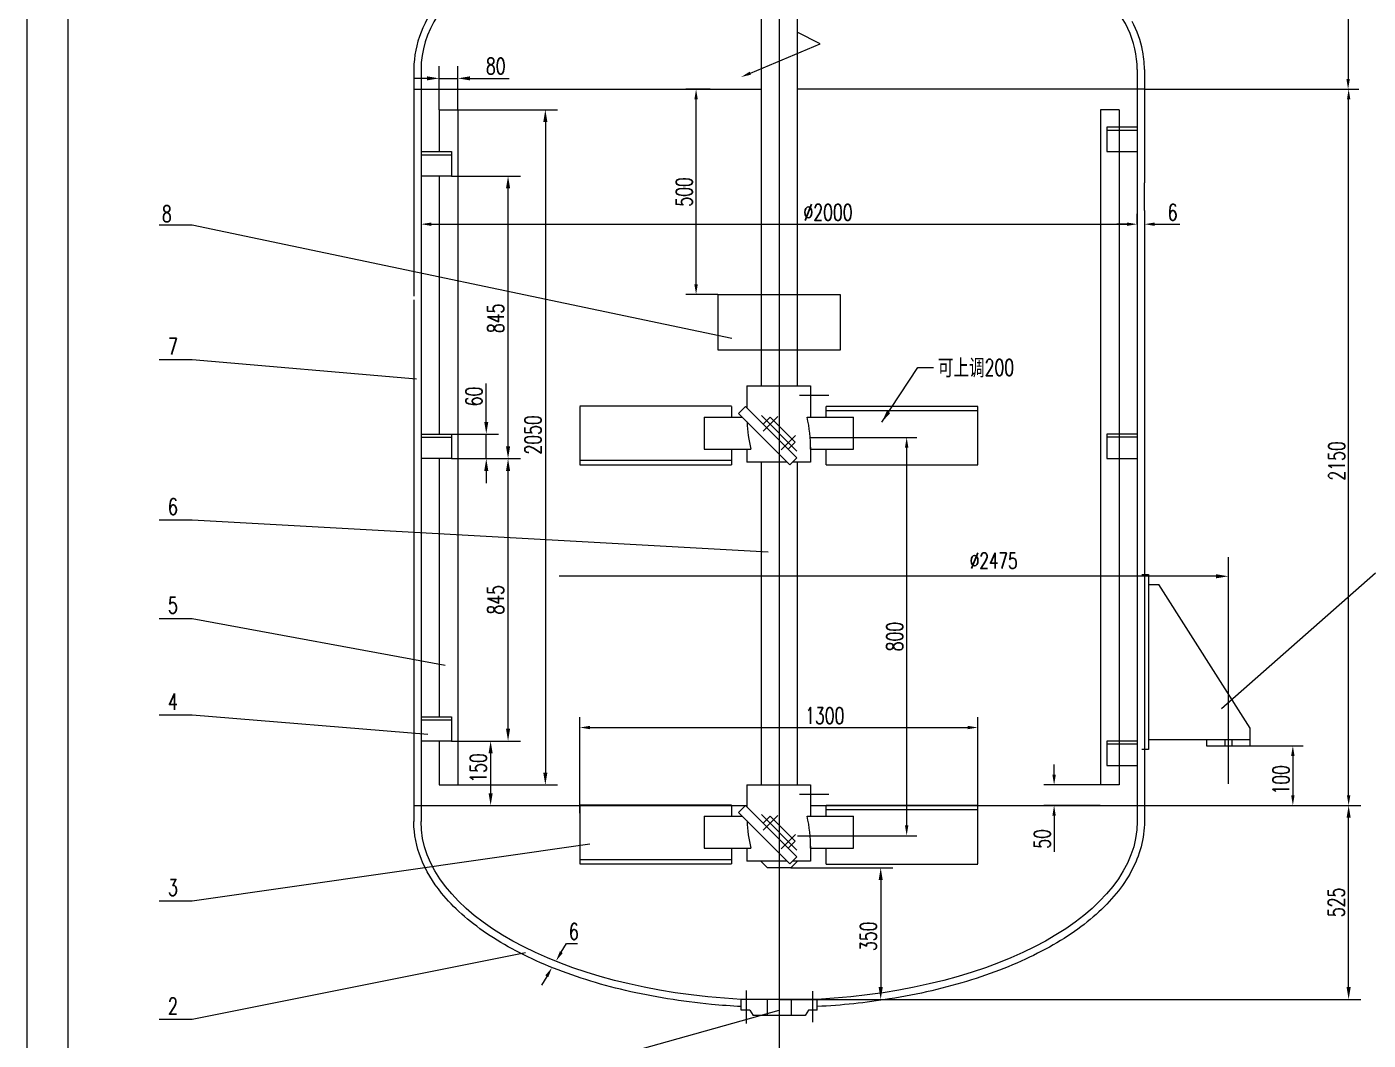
# Model space of a CAD drawing. Extents: x 0 to 594, y 0 to 841.
# Drawn here: x 0 to 327.7, y 387.8 to 635.4 of the extents above; entities that cross this region are included whole.
import ezdxf

# ---------------------------------------------------------------- set-up
doc = ezdxf.new("R2010")
doc.units = 0
doc.header["$LTSCALE"] = 5
doc.header["$MEASUREMENT"] = 0
doc.linetypes.add('DASHED', pattern=[0.75, 0.5, -0.25])
doc.layers.get('DEFPOINTS').update_dxf_attribs({"color": 2, "linetype": 'DASHED'})
doc.layers.add('DIM', color=7, linetype='CONTINUOUS')
doc.styles.add('RMO4', font='romans.shx', dxfattribs={"width": 0.7, "height": 4})
doc.styles.get("Standard").update_dxf_attribs({"font": 'txt.shx', "height": 6, "bigfont": 'hzfsdxt.shx'})
doc.dimstyles.new('mydimstyle', dxfattribs={"dimtxt": 3.5, "dimasz": 3, "dimexe": 3, "dimexo": 0, "dimgap": 1, "dimtad": 1, "dimdec": 4, "dimzin": 0, "dimdsep": 46, "dimtxsty": 'RMO4', "dimcen": 0, "dimadec": 0, "dimazin": 0, "dimtfac": 0.7, "dimtdec": 4, "dimtmove": 0, "dimatfit": 0, "dimfxl": 0, "dimtolj": 1, "dimtzin": 0, "dimarcsym": 0})
doc.dimstyles.get("Standard").update_dxf_attribs({"dimtxt": 0.18, "dimasz": 0.18, "dimexe": 0.18, "dimexo": 0.0625, "dimgap": 0.09, "dimtad": 0, "dimtih": 1, "dimtoh": 1, "dimdec": 4, "dimzin": 0, "dimdsep": 46, "dimtxsty": 'Standard', "dimcen": 0.09, "dimadec": 0, "dimazin": 0, "dimtfac": 1, "dimtdec": 4, "dimtofl": 0, "dimtmove": 0, "dimatfit": 3, "dimfxl": 0, "dimtolj": 1, "dimtzin": 0, "dimarcsym": 0})

# ---------------------------------------------------------------- blocks, each defined once
blk = doc.blocks.new('*D114')
at = {"layer": 'DEFPOINTS', "color": 0}
for p in [(271.31, 590.71), (96.31, 589.41), (271.31, 587.14)]:
    blk.add_point(p, dxfattribs=at)
at = {"layer": 'DIM', "color": 0, "lineweight": -2}
for p, q in [((271.31, 590.65), (271.31, 584.64)), ((96.31, 589.35), (96.31, 584.64)), ((98.81, 587.14), (268.81, 587.14))]:
    blk.add_line(p, q, dxfattribs=at)
at = {"layer": 'DIM', "color": 0}
for points in [[(98.81, 587.55), (98.81, 586.72), (96.31, 587.14)], [(268.81, 587.55), (268.81, 586.72), (271.31, 587.14)]]:
    blk.add_solid(points, dxfattribs=at)
at = {"layer": 'DIM', "color": 0, "insert": (195.76, 590.04), "char_height": 4, "attachment_point": 5, "style": 'RMO4'}
blk.add_mtext('\\A1;%%c2000', dxfattribs=at)
blk = doc.blocks.new('*D115')
at = {"layer": 'DEFPOINTS', "color": 0}
for p in [(163.52, 620.11), (167.05, 620.11), (168.89, 569.94)]:
    blk.add_point(p, dxfattribs=at)
at = {"layer": 'DIM', "color": 0, "lineweight": -2}
for p, q in [((166.99, 620.11), (161.02, 620.11)), ((163.52, 572.44), (163.52, 617.61)), ((168.83, 569.94), (161.02, 569.94))]:
    blk.add_line(p, q, dxfattribs=at)
at = {"layer": 'DIM', "color": 0}
for points in [[(163.1, 617.61), (163.94, 617.61), (163.52, 620.11)], [(163.1, 572.44), (163.94, 572.44), (163.52, 569.94)]]:
    blk.add_solid(points, dxfattribs=at)
at = {"layer": 'DIM', "color": 0, "insert": (160.62, 595.02), "char_height": 4, "attachment_point": 5, "rotation": 90, "style": 'RMO4'}
blk.add_mtext('\\A1;500', dxfattribs=at)
blk = doc.blocks.new('*D116')
at = {"layer": 'DEFPOINTS', "color": 0}
for p in [(232.34, 464.15), (135.12, 443.16), (232.34, 443.16)]:
    blk.add_point(p, dxfattribs=at)
at = {"layer": 'DIM', "color": 0, "lineweight": -2}
for p, q in [((135.12, 443.22), (135.12, 466.65)), ((232.34, 443.22), (232.34, 466.65)), ((137.62, 464.15), (229.84, 464.15))]:
    blk.add_line(p, q, dxfattribs=at)
at = {"layer": 'DIM', "color": 0}
for points in [[(137.62, 464.57), (137.62, 463.73), (135.12, 464.15)], [(229.84, 464.57), (229.84, 463.73), (232.34, 464.15)]]:
    blk.add_solid(points, dxfattribs=at)
at = {"layer": 'DIM', "color": 0, "insert": (194.96, 467.05), "char_height": 4, "attachment_point": 5, "style": 'RMO4'}
blk.add_mtext('\\A1;1300', dxfattribs=at)
blk = doc.blocks.new('*D117')
at = {"layer": 'DEFPOINTS', "color": 0}
for p in [(191.41, 535.04), (188.22, 437.71), (214.97, 437.71)]:
    blk.add_point(p, dxfattribs=at)
at = {"layer": 'DIM', "color": 0, "lineweight": -2}
for p, q in [((191.48, 535.04), (217.47, 535.04)), ((214.97, 532.54), (214.97, 440.21)), ((188.28, 437.71), (217.47, 437.71))]:
    blk.add_line(p, q, dxfattribs=at)
at = {"layer": 'DIM', "color": 0}
for points in [[(214.56, 532.54), (215.39, 532.54), (214.97, 535.04)], [(214.56, 440.21), (215.39, 440.21), (214.97, 437.71)]]:
    blk.add_solid(points, dxfattribs=at)
at = {"layer": 'DIM', "color": 0, "insert": (212.07, 486.37), "char_height": 4, "attachment_point": 5, "rotation": 90, "style": 'RMO4'}
blk.add_mtext('\\A1;800', dxfattribs=at)
blk = doc.blocks.new('*D118')
at = {"layer": 'DEFPOINTS', "color": 0}
for p in [(271.31, 587.14), (273.06, 589.91), (273.06, 587.14)]:
    blk.add_point(p, dxfattribs=at)
at = {"layer": 'DIM', "color": 0, "lineweight": -2}
for p, q in [((268.81, 587.14), (266.31, 587.14)), ((271.31, 587.2), (271.31, 589.64)), ((273.06, 589.85), (273.06, 584.64)), ((275.56, 587.14), (281.73, 587.14))]:
    blk.add_line(p, q, dxfattribs=at)
at = {"layer": 'DIM', "color": 0}
for points in [[(268.81, 587.55), (268.81, 586.72), (271.31, 587.14)], [(275.56, 587.55), (275.56, 586.72), (273.06, 587.14)]]:
    blk.add_solid(points, dxfattribs=at)
at = {"layer": 'DIM', "color": 0, "insert": (279.96, 590.04), "char_height": 4, "attachment_point": 5, "style": 'RMO4'}
blk.add_mtext('\\A1;6', dxfattribs=at)
blk = doc.blocks.new('*D119')
at = {"layer": 'DEFPOINTS', "color": 0}
for p in [(273.06, 620.11), (322.96, 620.11), (273.06, 445.11)]:
    blk.add_point(p, dxfattribs=at)
at = {"layer": 'DIM', "color": 0, "lineweight": -2}
for p, q in [((273.12, 620.11), (325.46, 620.11)), ((322.96, 447.61), (322.96, 617.61)), ((273.12, 445.11), (325.46, 445.11))]:
    blk.add_line(p, q, dxfattribs=at)
at = {"layer": 'DIM', "color": 0}
for points in [[(322.55, 617.61), (323.38, 617.61), (322.96, 620.11)], [(322.55, 447.61), (323.38, 447.61), (322.96, 445.11)]]:
    blk.add_solid(points, dxfattribs=at)
at = {"layer": 'DIM', "color": 0, "insert": (320.06, 529.29), "char_height": 4, "attachment_point": 5, "rotation": 90, "style": 'RMO4'}
blk.add_mtext('\\A1;2150', dxfattribs=at)
blk = doc.blocks.new('*D120')
at = {"layer": 'DEFPOINTS', "color": 0}
for p in [(209.17, 673.26), (273.06, 620.11), (322.83, 620.11)]:
    blk.add_point(p, dxfattribs=at)
at = {"layer": 'DIM', "color": 0, "lineweight": -2}
for p, q in [((209.23, 673.26), (325.33, 673.26)), ((322.83, 670.76), (322.83, 622.61)), ((273.12, 620.11), (325.33, 620.11))]:
    blk.add_line(p, q, dxfattribs=at)
at = {"layer": 'DIM', "color": 0}
for points in [[(322.42, 670.76), (323.25, 670.76), (322.83, 673.26)], [(322.42, 622.61), (323.25, 622.61), (322.83, 620.11)]]:
    blk.add_solid(points, dxfattribs=at)
at = {"layer": 'DIM', "color": 0, "insert": (319.93, 644.14), "char_height": 4, "attachment_point": 5, "rotation": 90, "style": 'RMO4'}
blk.add_mtext('\\A1;552', dxfattribs=at)
blk = doc.blocks.new('*D122')
at = {"layer": 'DEFPOINTS', "color": 0}
for p in [(129.31, 407.12), (129.31, 407.12), (128.33, 405.5)]:
    blk.add_point(p, dxfattribs=at)
at = {"layer": 'DIM', "color": 0, "lineweight": -2}
for p, q in [((130.59, 409.27), (131.88, 411.41)), ((131.88, 411.41), (134.51, 411.41)), ((127.04, 403.35), (125.75, 401.21))]:
    blk.add_line(p, q, dxfattribs=at)
at = {"layer": 'DIM', "color": 0}
for points in [[(130.24, 409.48), (130.95, 409.05), (129.31, 407.12)], [(126.68, 403.57), (127.4, 403.14), (128.33, 405.5)]]:
    blk.add_solid(points, dxfattribs=at)
at = {"layer": 'DIM', "color": 0, "insert": (133.65, 414.31), "char_height": 4, "attachment_point": 5, "style": 'RMO4'}
blk.add_mtext('\\A1;6', dxfattribs=at)
blk = doc.blocks.new('*D134')
at = {"layer": 'DEFPOINTS', "color": 0}
for p in [(262.31, 450.11), (251, 445.11), (262.31, 445.11)]:
    blk.add_point(p, dxfattribs=at)
at = {"layer": 'DIM', "color": 0, "lineweight": -2}
for p, q in [((251, 452.61), (251, 455.11)), ((262.25, 450.11), (248.5, 450.11)), ((262.25, 445.11), (248.5, 445.11)), ((251, 442.61), (251, 433.77))]:
    blk.add_line(p, q, dxfattribs=at)
at = {"layer": 'DIM', "color": 0}
for points in [[(250.58, 452.61), (251.41, 452.61), (251, 450.11)], [(250.58, 442.61), (251.41, 442.61), (251, 445.11)]]:
    blk.add_solid(points, dxfattribs=at)
at = {"layer": 'DIM', "color": 0, "insert": (248.1, 436.94), "char_height": 4, "attachment_point": 5, "rotation": 90, "style": 'RMO4'}
blk.add_mtext('\\A1;50', dxfattribs=at)
blk = doc.blocks.new('*D136')
at = {"layer": 'DEFPOINTS', "color": 0}
for p in [(298.9, 459.69), (273.18, 445.11), (309.33, 445.11)]:
    blk.add_point(p, dxfattribs=at)
at = {"layer": 'DIM', "color": 0, "lineweight": -2}
for p, q in [((298.96, 459.69), (311.83, 459.69)), ((309.33, 457.19), (309.33, 447.61)), ((273.25, 445.11), (311.83, 445.11))]:
    blk.add_line(p, q, dxfattribs=at)
at = {"layer": 'DIM', "color": 0}
for points in [[(308.91, 457.19), (309.75, 457.19), (309.33, 459.69)], [(308.91, 447.61), (309.75, 447.61), (309.33, 445.11)]]:
    blk.add_solid(points, dxfattribs=at)
at = {"layer": 'DIM', "color": 0, "insert": (306.43, 451.36), "char_height": 4, "attachment_point": 5, "rotation": 90, "style": 'RMO4'}
blk.add_mtext('\\A1;100', dxfattribs=at)
blk = doc.blocks.new('*D145')
at = {"layer": 'DEFPOINTS', "color": 0}
for p in [(105.31, 615.11), (105.31, 450.11), (126.69, 450.11)]:
    blk.add_point(p, dxfattribs=at)
at = {"layer": 'DIM', "color": 0, "lineweight": -2}
for p, q in [((105.31, 615.11), (129.69, 615.11)), ((126.69, 612.11), (126.69, 453.11)), ((105.31, 450.11), (129.69, 450.11))]:
    blk.add_line(p, q, dxfattribs=at)
at = {"layer": 'DIM', "color": 0}
for points in [[(126.19, 612.11), (127.19, 612.11), (126.69, 615.11)], [(126.19, 453.11), (127.19, 453.11), (126.69, 450.11)]]:
    blk.add_solid(points, dxfattribs=at)
at = {"layer": 'DIM', "color": 0, "insert": (123.69, 535.66), "char_height": 4, "attachment_point": 5, "rotation": 90, "style": 'RMO4'}
blk.add_mtext('\\A1;2050', dxfattribs=at)
blk = doc.blocks.new('*D146')
at = {"layer": 'DEFPOINTS', "color": 0}
for p in [(103.74, 460.84), (103.74, 445.11), (113.32, 445.11)]:
    blk.add_point(p, dxfattribs=at)
at = {"layer": 'DIM', "color": 0, "lineweight": -2}
for p, q in [((103.74, 460.84), (116.32, 460.84)), ((113.32, 457.84), (113.32, 448.11)), ((103.74, 445.11), (116.32, 445.11))]:
    blk.add_line(p, q, dxfattribs=at)
at = {"layer": 'DIM', "color": 0}
for points in [[(112.82, 457.84), (113.82, 457.84), (113.32, 460.84)], [(112.82, 448.11), (113.82, 448.11), (113.32, 445.11)]]:
    blk.add_solid(points, dxfattribs=at)
at = {"layer": 'DIM', "color": 0, "insert": (110.32, 454.26), "char_height": 4, "attachment_point": 5, "rotation": 90, "style": 'RMO4'}
blk.add_mtext('\\A1;150', dxfattribs=at)
blk = doc.blocks.new('*D147')
at = {"layer": 'DEFPOINTS', "color": 0}
for p in [(103.74, 529.87), (117.58, 529.87), (103.74, 460.84)]:
    blk.add_point(p, dxfattribs=at)
at = {"layer": 'DIM', "color": 0, "lineweight": -2}
for p, q in [((103.74, 529.87), (120.58, 529.87)), ((117.58, 463.84), (117.58, 526.87)), ((103.74, 460.84), (120.58, 460.84))]:
    blk.add_line(p, q, dxfattribs=at)
at = {"layer": 'DIM', "color": 0}
for points in [[(117.08, 526.87), (118.08, 526.87), (117.58, 529.87)], [(117.08, 463.84), (118.08, 463.84), (117.58, 460.84)]]:
    blk.add_solid(points, dxfattribs=at)
at = {"layer": 'DIM', "color": 0, "insert": (114.58, 495.35), "char_height": 4, "attachment_point": 5, "rotation": 90, "style": 'RMO4'}
blk.add_mtext('\\A1;845', dxfattribs=at)
blk = doc.blocks.new('*D148')
at = {"layer": 'DEFPOINTS', "color": 0}
for p in [(103.74, 598.91), (117.58, 598.91), (103.74, 529.87)]:
    blk.add_point(p, dxfattribs=at)
at = {"layer": 'DIM', "color": 0, "lineweight": -2}
for p, q in [((103.74, 598.91), (120.58, 598.91)), ((117.58, 532.87), (117.58, 595.91)), ((103.74, 529.87), (120.58, 529.87))]:
    blk.add_line(p, q, dxfattribs=at)
at = {"layer": 'DIM', "color": 0}
for points in [[(117.08, 595.91), (118.08, 595.91), (117.58, 598.91)], [(117.08, 532.87), (118.08, 532.87), (117.58, 529.87)]]:
    blk.add_solid(points, dxfattribs=at)
at = {"layer": 'DIM', "color": 0, "insert": (114.58, 564.12), "char_height": 4, "attachment_point": 5, "rotation": 90, "style": 'RMO4'}
blk.add_mtext('\\A1;845', dxfattribs=at)
blk = doc.blocks.new('*D149')
at = {"layer": 'DEFPOINTS', "color": 0}
for p in [(103.74, 535.84), (112.26, 535.84), (103.74, 529.87)]:
    blk.add_point(p, dxfattribs=at)
at = {"layer": 'DIM', "color": 0, "lineweight": -2}
for p, q in [((112.26, 538.84), (112.26, 548.24)), ((103.74, 535.84), (115.26, 535.84)), ((112.26, 529.87), (112.26, 535.84)), ((103.74, 529.87), (115.26, 529.87)), ((112.26, 526.87), (112.26, 523.87))]:
    blk.add_line(p, q, dxfattribs=at)
at = {"layer": 'DIM', "color": 0}
for points in [[(111.76, 538.84), (112.76, 538.84), (112.26, 535.84)], [(111.76, 526.87), (112.76, 526.87), (112.26, 529.87)]]:
    blk.add_solid(points, dxfattribs=at)
at = {"layer": 'DIM', "color": 0, "insert": (109.26, 545.04), "char_height": 4, "attachment_point": 5, "rotation": 90, "style": 'RMO4'}
blk.add_mtext('\\A1;60', dxfattribs=at)
blk = doc.blocks.new('*D150')
at = {"layer": 'DEFPOINTS', "color": 0}
for p in [(273.06, 445.11), (322.96, 445.11), (183.81, 397.71)]:
    blk.add_point(p, dxfattribs=at)
at = {"layer": 'DIM', "color": 0, "lineweight": -2}
for p, q in [((273.06, 445.11), (325.96, 445.11)), ((322.96, 400.71), (322.96, 442.11)), ((183.81, 397.71), (325.96, 397.71))]:
    blk.add_line(p, q, dxfattribs=at)
at = {"layer": 'DIM', "color": 0}
for points in [[(322.46, 442.11), (323.46, 442.11), (322.96, 445.11)], [(322.46, 400.71), (323.46, 400.71), (322.96, 397.71)]]:
    blk.add_solid(points, dxfattribs=at)
at = {"layer": 'DIM', "color": 0, "insert": (319.96, 421.41), "char_height": 4, "attachment_point": 5, "rotation": 90, "style": 'RMO4'}
blk.add_mtext('\\A1;525', dxfattribs=at)
blk = doc.blocks.new('*D151')
at = {"layer": 'DEFPOINTS', "color": 0}
for p in [(186.69, 429.89), (186.69, 397.71), (208.63, 397.71)]:
    blk.add_point(p, dxfattribs=at)
at = {"layer": 'DIM', "color": 0, "lineweight": -2}
for p, q in [((186.69, 429.89), (211.63, 429.89)), ((208.63, 426.89), (208.63, 400.71)), ((186.69, 397.71), (211.63, 397.71))]:
    blk.add_line(p, q, dxfattribs=at)
at = {"layer": 'DIM', "color": 0}
for points in [[(208.13, 426.89), (209.13, 426.89), (208.63, 429.89)], [(208.13, 400.71), (209.13, 400.71), (208.63, 397.71)]]:
    blk.add_solid(points, dxfattribs=at)
at = {"layer": 'DIM', "color": 0, "insert": (205.63, 413.14), "char_height": 4, "attachment_point": 5, "rotation": 90, "style": 'RMO4'}
blk.add_mtext('\\A1;350', dxfattribs=at)
blk = doc.blocks.new('*D152')
at = {"layer": 'DEFPOINTS', "color": 0}
for p in [(105.31, 622.77), (100.74, 615.11), (105.31, 615.11)]:
    blk.add_point(p, dxfattribs=at)
at = {"layer": 'DIM', "color": 0, "lineweight": -2}
for p, q in [((97.74, 622.77), (94.74, 622.77)), ((100.74, 615.11), (100.74, 625.77)), ((100.74, 622.77), (105.31, 622.77)), ((105.31, 615.11), (105.31, 625.77)), ((108.31, 622.77), (117.84, 622.77))]:
    blk.add_line(p, q, dxfattribs=at)
at = {"layer": 'DIM', "color": 0}
for points in [[(97.74, 623.27), (97.74, 622.27), (100.74, 622.77)], [(108.31, 623.27), (108.31, 622.27), (105.31, 622.77)]]:
    blk.add_solid(points, dxfattribs=at)
at = {"layer": 'DIM', "color": 0, "insert": (114.58, 625.77), "char_height": 4, "attachment_point": 5, "style": 'RMO4'}
blk.add_mtext('\\A1;80', dxfattribs=at)

msp = doc.modelspace()

# ---------------------------------------------------------------- linework, layer by layer
at = {"layer": 'DIM'}
for p, q in [((0, 841), (0, 0)), ((10, 831), (10, 10)), ((183.81006, 798.75012), (183.81006, 385.68315)), ((179.43506, 675.54661), (179.43506, 547.67026)), ((188.18506, 675.54661), (188.18506, 547.67026)), ((193.84166, 631.16853), (188.18506, 634.04582)), ((176.77685, 624.03989), (193.84166, 631.16853)), ((94.56008, 624.96686), (94.56008, 601.53631)), ((96.31008, 624.96686), (96.31008, 601.53631)), ((271.31004, 624.96686), (271.31004, 441.2169)), ((273.06004, 624.96686), (273.06004, 597.24024)), ((94.56008, 620.10575), (179.43506, 620.10575)), ((239.22671, 620.10575), (188.18506, 620.10575)), ((273.06004, 620.10575), (239.22671, 620.10575)), ((100.73715, 615.10575), (105.31008, 615.10575)), ((100.73715, 615.10575), (100.73715, 604.87254)), ((105.31008, 615.10575), (105.31008, 450.10579)), ((266.88297, 615.10575), (262.31004, 615.10575)), ((262.31004, 615.10575), (262.31004, 450.10579)), ((266.88297, 615.10575), (266.88297, 535.83682)), ((263.88428, 610.8368), (263.88428, 604.87254)), ((266.88297, 610.8368), (263.88428, 610.8368)), ((266.88297, 610.06496), (263.88428, 610.06496)), ((271.31004, 610.8368), (266.88297, 610.8368)), ((271.31004, 610.06496), (266.88297, 610.06496)), ((96.31008, 604.87254), (103.73584, 604.87254)), ((96.31008, 604.1007), (103.73584, 604.1007)), ((103.73584, 604.87254), (103.73584, 598.90829)), ((263.88428, 604.87254), (266.88297, 604.87254)), ((266.88297, 604.87254), (271.31004, 604.87254)), ((94.56008, 601.53631), (94.56008, 569.52934)), ((96.31008, 601.53631), (96.31008, 441.2169)), ((103.73584, 598.90829), (96.31008, 598.90829)), ((100.73715, 598.90829), (100.73715, 535.83682)), ((273.06004, 590.44996), (273.06004, 597.24024)), ((273.06004, 590.44996), (273.06004, 441.2169)), ((32.36322, 586.97185), (40.36322, 586.97185)), ((40.36322, 586.97185), (172.22778, 559.26027)), ((94.56008, 568.69545), (94.56008, 441.2169)), ((32.36322, 554.07639), (40.36322, 554.07639)), ((40.36322, 554.07639), (95.22819, 549.37645)), ((175.95025, 547.67026), (175.95025, 542.24595)), ((175.95025, 547.67026), (191.5058, 547.67026)), ((191.5058, 547.67026), (191.5058, 539.99479)), ((188.82291, 545.39987), (195.97671, 545.39987)), ((172.15169, 542.66877), (135.11693, 542.66877)), ((135.11693, 542.61321), (135.11693, 528.36321)), ((172.15169, 542.61321), (172.15169, 539.99479)), ((173.88594, 540.91616), (175.58299, 542.61321)), ((186.43888, 528.36321), (173.88594, 540.91616)), ((188.13593, 530.06027), (175.58299, 542.61321)), ((232.33913, 542.61321), (195.30436, 542.61321)), ((195.30436, 539.99479), (195.30436, 542.61321)), ((232.33913, 541.53336), (195.30436, 541.53336)), ((232.33913, 528.36321), (232.33913, 542.61321)), ((165.48856, 539.99479), (174.8073, 539.99479)), ((165.48856, 539.99479), (165.48856, 532.17161)), ((188.17812, 531.71514), (179.50352, 540.38974)), ((181.59553, 539.99479), (179.89847, 538.29773)), ((183.45554, 540.12236), (179.93653, 536.60335)), ((187.72165, 533.86867), (181.59553, 539.99479)), ((190.65625, 539.99479), (201.9675, 539.99479)), ((201.9675, 532.17161), (201.9675, 539.99479)), ((96.31008, 535.83682), (103.73584, 535.83682)), ((96.31008, 535.06498), (103.73584, 535.06498)), ((103.73584, 535.83682), (103.73584, 529.87256)), ((187.84006, 535.54235), (184.32104, 532.02333)), ((263.88428, 535.83682), (263.88428, 529.87256)), ((266.88297, 535.83682), (263.88428, 535.83682)), ((271.31004, 535.06498), (263.88428, 535.06498)), ((266.88297, 535.83682), (266.88297, 450.10579)), ((271.31004, 535.83682), (266.88297, 535.83682)), ((165.48856, 532.17161), (176.91192, 532.17161)), ((172.15169, 532.17161), (172.15169, 528.36321)), ((175.95025, 532.17161), (175.95025, 529.0021)), ((186.02459, 532.17161), (187.72165, 533.86867)), ((191.5058, 532.64827), (191.5058, 529.0021)), ((191.5058, 532.17161), (201.9675, 532.17161)), ((195.30436, 528.30766), (195.30436, 532.17161)), ((103.73584, 529.87256), (96.31008, 529.87256)), ((100.73715, 529.87256), (100.73715, 466.8011)), ((135.11693, 529.44307), (172.15169, 529.44307)), ((135.11693, 528.36321), (172.15169, 528.36321)), ((183.72803, 529.0021), (175.95025, 529.0021)), ((179.43506, 529.0021), (179.43506, 450.16284)), ((185.79999, 529.0021), (183.72803, 529.0021)), ((186.43888, 528.36321), (188.13593, 530.06027)), ((191.5058, 529.0021), (187.07777, 529.0021)), ((188.18506, 529.0021), (188.18506, 450.16284)), ((195.30436, 528.30766), (232.33913, 528.30766)), ((263.88428, 529.87256), (266.88297, 529.87256)), ((266.88297, 529.87256), (271.31004, 529.87256)), ((32.36322, 514.89815), (40.36322, 514.89815)), ((40.36322, 514.89815), (181.13587, 507.04031)), ((293.57497, 450.36773), (293.57497, 505.79089)), ((272.47121, 501.5464), (274.05529, 501.5464)), ((274.0746, 501.5464), (274.0746, 458.74755)), ((291.85926, 468.83081), (329.50626, 501.92845)), ((274.0746, 499.09171), (276.59888, 499.09171)), ((298.89602, 464.00904), (276.59888, 499.09171)), ((32.36322, 490.81784), (40.36322, 490.81784)), ((40.36322, 490.81784), (102.17805, 479.39135)), ((32.36322, 467.2229), (40.36322, 467.2229)), ((40.36322, 467.2229), (97.94985, 462.51111)), ((96.31008, 466.8011), (103.73584, 466.8011)), ((96.31008, 466.02925), (103.73584, 466.02925)), ((103.73584, 466.8011), (103.73584, 460.83684)), ((298.89602, 459.69145), (298.89602, 464.00904)), ((103.73584, 460.83684), (96.31008, 460.83684)), ((100.73715, 460.83684), (100.73715, 450.10579)), ((263.88428, 460.83684), (263.88428, 454.87258)), ((266.88297, 460.83684), (263.88428, 460.83684)), ((266.88297, 460.065), (263.88428, 460.065)), ((271.31004, 460.83684), (266.88297, 460.83684)), ((271.31004, 460.065), (266.88297, 460.065)), ((274.0746, 461.20224), (298.89602, 461.20224)), ((288.25393, 461.20224), (288.25393, 459.69145)), ((288.25393, 459.69145), (298.89602, 459.69145)), ((292.70883, 461.20224), (292.70883, 459.69145)), ((294.44112, 461.20224), (294.44112, 459.69145)), ((274.05529, 458.74755), (272.47121, 458.74755)), ((263.88428, 454.87258), (266.88297, 454.87258)), ((266.88297, 454.87258), (271.31004, 454.87258)), ((100.73715, 450.10579), (105.31008, 450.10579)), ((175.95025, 450.16284), (175.95025, 444.73853)), ((175.95025, 450.16284), (191.5058, 450.16284)), ((191.5058, 450.16284), (191.5058, 442.48736)), ((266.88297, 450.10579), (262.31004, 450.10579)), ((188.82291, 447.89245), (195.97671, 447.89245)), ((94.56008, 445.10579), (175.95025, 445.10579)), ((172.15169, 445.16134), (135.11693, 445.16134)), ((135.11693, 445.10579), (135.11693, 430.85579)), ((165.48856, 442.48736), (174.8073, 442.48736)), ((165.48856, 442.48736), (165.48856, 434.66419)), ((172.15169, 445.10579), (172.15169, 442.48736)), ((173.88594, 443.40873), (175.58299, 445.10579)), ((186.43888, 430.85579), (173.88594, 443.40873)), ((188.13593, 432.55285), (175.58299, 445.10579)), ((188.17812, 434.20771), (179.50352, 442.88231)), ((181.59553, 442.48736), (179.89847, 440.79031)), ((183.45554, 442.61494), (179.93653, 439.09592)), ((187.72165, 436.36125), (181.59553, 442.48736)), ((190.65625, 442.48736), (201.9675, 442.48736)), ((191.5058, 445.10579), (273.06004, 445.10579)), ((232.33913, 445.10579), (195.30436, 445.10579)), ((195.30436, 442.48736), (195.30436, 445.10579)), ((232.33913, 444.02593), (195.30436, 444.02593)), ((201.9675, 434.66419), (201.9675, 442.48736)), ((232.33913, 430.85579), (232.33913, 445.10579)), ((187.84006, 438.03493), (184.32104, 434.51591)), ((186.02459, 434.66419), (187.72165, 436.36125)), ((40.36322, 421.83952), (137.59, 435.72897)), ((165.48856, 434.66419), (176.91192, 434.66419)), ((172.15169, 434.66419), (172.15169, 430.85579)), ((175.95025, 434.66419), (175.95025, 431.49468)), ((191.5058, 435.14085), (191.5058, 431.49468)), ((191.5058, 434.66419), (201.9675, 434.66419)), ((195.30436, 430.80023), (195.30436, 434.66419)), ((135.11693, 431.93565), (172.15169, 431.93565)), ((135.11693, 430.85579), (172.15169, 430.85579)), ((183.72803, 431.49468), (175.95025, 431.49468)), ((179.43506, 431.39468), (180.93506, 429.89468)), ((183.72803, 429.89468), (180.93506, 429.89468)), ((185.79999, 431.49468), (183.72803, 431.49468)), ((186.68506, 429.89468), (183.72803, 429.89468)), ((186.43888, 430.85579), (188.13593, 432.55285)), ((186.68506, 429.89468), (188.18506, 431.39468)), ((191.5058, 431.49468), (187.07777, 431.49468)), ((195.30436, 430.80023), (232.33913, 430.80023)), ((32.36322, 421.83952), (40.36322, 421.83952)), ((40.36322, 392.87997), (121.85068, 409.17367)), ((175.74789, 399.86281), (175.74789, 391.83583)), ((193.05636, 397.71285), (174.54526, 397.71285)), ((174.57061, 395.05616), (174.57061, 397.7115)), ((174.57061, 395.05616), (174.57061, 397.59258)), ((180.84865, 397.49197), (180.84865, 393.7868)), ((186.77147, 397.49197), (186.77147, 393.7868)), ((191.96147, 399.71416), (191.96147, 392.13313)), ((193.08172, 395.05616), (193.08172, 397.71321)), ((40.36322, 355.00245), (183.81006, 395.05616)), ((176.68617, 395.05616), (174.57061, 395.05616)), ((176.68617, 395.05616), (177.4795, 393.7868)), ((190.17283, 393.7868), (177.4795, 393.7868)), ((190.96616, 395.05616), (190.17283, 393.7868)), ((193.08172, 395.05616), (190.96616, 395.05616)), ((32.36322, 392.87997), (40.36322, 392.87997)), ((183.82617, 392.39677), (183.82617, 387.98962)), ((183.82617, 387.92626), (183.82617, 387.90573))]:
    msp.add_line(p, q, dxfattribs=at)
msp.add_lwpolyline([(168.88831, 569.93909), (198.73181, 569.93909), (198.73181, 556.36112), (168.88831, 556.36112)], close=True, dxfattribs=at)
msp.add_lwpolyline([(290.57497, 501.10558), (130.08386, 501.10558)], dxfattribs=at)
for centre, radius, start, end in [((209.95199, 540.20379), 34.00238, 182.3248299, 193.6637863), ((157.2555, 532.40994), 34.25113, 359.601316, 12.794092), ((157.2555, 434.90252), 34.25113, 359.601316, 12.794092), ((209.95199, 442.69637), 34.00238, 182.3248299, 193.6637863)]:
    msp.add_arc(centre, radius, start, end, dxfattribs=at)
for major_axis, ratio, start_param, end_param in [((-87.49998, 0), 0.5, 3.141592654, 4.054925364), ((-87.49998, 0), 0.5, 5.669546425, 6.283185307), ((-89.24998, 0), 0.51151658, 3.243592942, 3.401143987)]:
    msp.add_ellipse((183.81006, 624.96686), major_axis=major_axis, ratio=ratio, start_param=start_param, end_param=end_param, dxfattribs=at)
at = {"layer": 'DIM', "extrusion": (0, 0, -1)}
for start_param, end_param in [(4.818179916, 6.283185307), (3.141592654, 4.606227843)]:
    msp.add_ellipse((183.81006, 441.2169), major_axis=(-87.49998, 0), ratio=0.5, start_param=start_param, end_param=end_param, dxfattribs=at)
at = {"layer": 'DIM'}
for points, knots in [([(109.66398, 650.44452), (105.94605, 647.49889), (103.42205, 645.05142), (99.16303, 639.79156), (97.47383, 636.96574), (95.18317, 631.14608), (94.58451, 628.15183), (94.56033, 625.09133), (94.56008, 625.02909), (94.56008, 624.96686)], [5.717272493, 5.717272493, 5.717272493, 5.717272493, 5.8984964148, 5.8984964148, 6.0888650919, 6.0888650919, 6.2792337689, 6.2792337689, 6.2831853072, 6.2831853072, 6.2831853072, 6.2831853072]), ([(174.57061, 395.95939), (172.11694, 396.08825), (169.6738, 396.2684), (160.0297, 397.18817), (152.97894, 398.32934), (139.63909, 401.45219), (133.35084, 403.43348), (121.91232, 408.12781), (116.76241, 410.84019), (107.90858, 416.85987), (104.20354, 420.16721), (99.16303, 426.3922), (97.47383, 429.21801), (95.18317, 435.03768), (94.58451, 438.03192), (94.56033, 441.09243), (94.56008, 441.15466), (94.56008, 441.2169)], [4.817124917, 4.817124917, 4.817124917, 4.817124917, 4.900866139, 4.900866139, 5.150273708, 5.150273708, 5.399681277, 5.399681277, 5.649088846, 5.649088846, 5.898496415, 5.898496415, 6.088865092, 6.088865092, 6.279233769, 6.279233769, 6.283185307, 6.283185307, 6.283185307, 6.283185307]), ([(273.06004, 441.2169), (273.06004, 439.14713), (272.78697, 437.07771), (271.70795, 432.99593), (270.90252, 430.98377), (267.84163, 425.29549), (264.93411, 421.74882), (257.55062, 415.18335), (253.07295, 412.16254), (242.82047, 406.78678), (237.04544, 404.43245), (224.5409, 400.5148), (217.81204, 398.95201), (205.04428, 396.9047), (199.09487, 396.2784), (193.08172, 395.9609)], [3.141592654, 3.141592654, 3.141592654, 3.141592654, 3.27300669, 3.27300669, 3.404420726, 3.404420726, 3.653828295, 3.653828295, 3.903235864, 3.903235864, 4.152643433, 4.152643433, 4.402051002, 4.402051002, 4.607286593, 4.607286593, 4.607286593, 4.607286593])]:
    msp.add_open_spline(points, degree=3, knots=knots, dxfattribs=at)
msp.add_open_spline([(273.06004, 624.96686), (273.06004, 626.61332), (272.88725, 628.25956), (272.54499, 629.8914)], degree=3, dxfattribs=at)
for points in [[(176.933, 623.6661), (174.53412, 623.10301), (176.62071, 624.41368)], [(290.57497, 501.60558), (293.57497, 501.10558), (290.57497, 500.60558)]]:
    msp.add_solid(points, dxfattribs=at)

# ---------------------------------------------------------------- texts
at = {"layer": 'DIM', "style": 'RMO4', "width": 0.7}
for s, height, p in [('8', 4, (32.99905, 587.68702)), ('7', 4, (34.49959, 555.29132)), ('6', 4, (34.49959, 516.11307)), ('%%c2475', 3.888888, (230.40605, 502.976)), ('5', 4, (34.49959, 492.03276)), ('4', 4, (34.49959, 468.43782)), ('3', 4, (34.49959, 423.05444)), ('2', 4, (34.49959, 394.09489))]:
    msp.add_text(s, height=height, dxfattribs=at).set_placement(p)
at = {"layer": 'DIM', "insert": (222.56755, 554.12006), "char_height": 4, "attachment_point": 1, "style": 'RMO4'}
msp.add_mtext('{\\fRomanS|b0|i0|c134|p2;可上调200}', dxfattribs=at)

# ---------------------------------------------------------------- dimensions: what is measured, and where the dimension line sits
at = {"layer": 'DIM'}
for base, p1, p2, text, override, picture, middle in [((322.83338, 620.10575), (209.16557, 673.25835), (273.06004, 620.10575), '552', {"dimasz": 2.5, "dimexe": 2.5, "dimgap": 0.9, "dimtad": 1, "dimtih": 0, "dimtoh": 0, "dimdec": 0, "dimtxsty": 'RMO4', "dimtfac": 2, "dimtdec": 0, "dimatfit": 0}, '*D120', (322.83338, 644.14156)), ((322.9624, 620.10575), (273.06004, 445.10579), (273.06004, 620.10575), '2150', {"dimasz": 2.5, "dimexe": 2.5, "dimgap": 0.9, "dimtad": 1, "dimtih": 0, "dimtoh": 0, "dimdec": 0, "dimtxsty": 'RMO4', "dimtfac": 2, "dimtdec": 0, "dimatfit": 0}, '*D119', (322.9624, 529.29457)), ((309.33022, 445.10579), (298.89602, 459.69145), (273.1833, 445.10579), '100', {"dimasz": 2.5, "dimexe": 2.5, "dimgap": 0.9, "dimtad": 1, "dimtih": 0, "dimtoh": 0, "dimdec": 0, "dimtxsty": 'RMO4', "dimtfac": 2, "dimtdec": 0, "dimtofl": 1, "dimatfit": 0}, '*D136', (309.33022, 451.35667))]:
    dim = msp.add_linear_dim(base=base, p1=p1, p2=p2, angle=90, text=text, dimstyle='Standard', override=override, dxfattribs=at)
    dim.commit()
    dim.dimension.update_dxf_attribs({"geometry": picture, "text_midpoint": middle, "dimtype": 160})
dim = msp.add_linear_dim(base=(105.31008, 622.76863), p1=(100.73715, 615.10575), p2=(105.31008, 615.10575), text='80', dimstyle='mydimstyle', dxfattribs=at)
dim.commit()
dim.dimension.update_dxf_attribs({"geometry": '*D152', "text_midpoint": (114.57675, 622.76863), "dimtype": 160})
for base, p1, p2, text, picture, middle in [((163.51955, 620.10575), (168.88831, 569.93909), (167.04971, 620.10575), '500', '*D115', (160.61955, 595.02242)), ((214.97268, 437.70956), (191.41263, 535.03632), (188.2207, 437.70956), '800', '*D117', (212.07268, 486.37294)), ((250.9976, 445.10579), (262.31004, 450.10579), (262.31004, 445.10579), '50', '*D134', (248.0976, 436.93912))]:
    dim = msp.add_linear_dim(base=base, p1=p1, p2=p2, angle=90, text=text, dimstyle='Standard', override={"dimasz": 2.5, "dimexe": 2.5, "dimgap": 0.9, "dimtad": 1, "dimtih": 0, "dimtoh": 0, "dimdec": 0, "dimtxsty": 'RMO4', "dimtfac": 2, "dimtdec": 0, "dimatfit": 0}, dxfattribs=at)
    dim.commit()
    dim.dimension.update_dxf_attribs({"geometry": picture, "text_midpoint": middle})
for base, p1, p2, text, picture, middle in [((126.69049, 450.10579), (105.31008, 615.10575), (105.31008, 450.10579), '2050', '*D145', (126.69049, 535.66124)), ((117.57737, 598.90829), (103.73584, 529.87256), (103.73584, 598.90829), '845', '*D148', (117.57737, 564.12141)), ((112.26138, 535.83682), (103.73584, 529.87256), (103.73584, 535.83682), '60', '*D149', (112.26138, 545.03682)), ((113.32226, 445.10579), (103.73584, 460.83684), (103.73584, 445.10579), '150', '*D146', (113.32226, 454.2647)), ((208.63027, 397.71285), (186.68506, 429.89468), (186.68506, 397.71285), '350', '*D151', (208.63027, 413.14391))]:
    dim = msp.add_linear_dim(base=base, p1=p1, p2=p2, angle=90, text=text, dimstyle='mydimstyle', dxfattribs=at)
    dim.commit()
    dim.dimension.update_dxf_attribs({"geometry": picture, "text_midpoint": middle, "dimtype": 160})
for base, p1, p2, text, picture, middle in [((271.31004, 587.13799), (96.31008, 589.41427), (271.31004, 590.70818), '%%c2000', '*D114', (195.7612, 587.13799)), ((273.06004, 587.13799), (271.31004, 587.13799), (273.06004, 589.90995), '6', '*D118', (279.96004, 587.13799)), ((232.33913, 464.15136), (135.11693, 443.16134), (232.33913, 443.16134), '1300', '*D116', (194.96182, 464.15136))]:
    dim = msp.add_linear_dim(base=base, p1=p1, p2=p2, text=text, dimstyle='Standard', override={"dimasz": 2.5, "dimexe": 2.5, "dimgap": 0.9, "dimtad": 1, "dimtih": 0, "dimtoh": 0, "dimdec": 0, "dimtxsty": 'RMO4', "dimtfac": 2, "dimtdec": 0, "dimatfit": 0}, dxfattribs=at)
    dim.commit()
    dim.dimension.update_dxf_attribs({"geometry": picture, "text_midpoint": middle, "dimtype": 160})
for base, p1, p2, text, picture, middle in [((117.57737, 529.87256), (103.73584, 460.83684), (103.73584, 529.87256), '845', '*D147', (114.57737, 495.3547)), ((322.9624, 445.10579), (183.81006, 397.71285), (273.06004, 445.10579), '525', '*D150', (319.9624, 421.40932))]:
    dim = msp.add_linear_dim(base=base, p1=p1, p2=p2, angle=90, text=text, dimstyle='mydimstyle', dxfattribs=at)
    dim.commit()
    dim.dimension.update_dxf_attribs({"geometry": picture, "text_midpoint": middle})
dim = msp.add_aligned_dim(p1=(128.32852, 405.49757), p2=(129.30597, 407.12401), distance=0, text='6', dimstyle='Standard', override={"dimasz": 2.5, "dimexe": 2.5, "dimgap": 0.9, "dimtad": 1, "dimdec": 0, "dimtxsty": 'RMO4', "dimse1": 1, "dimse2": 1, "dimtfac": 2, "dimtdec": 0, "dimatfit": 0}, dxfattribs=at)
dim.commit()
dim.dimension.update_dxf_attribs({"geometry": '*D122', "text_midpoint": (133.64818, 414.30963)})

# ---------------------------------------------------------------- leaders
at = {"layer": 'DIM', "annotation_type": 0, "has_hookline": 1, "hookline_direction": 0, "text_width": 17.53111}
msp.add_leader([(208.8921, 538.74904), (217.6945, 552.12006), (221.56755, 552.12006)], dimstyle='mydimstyle', override={"dimgap": 1, "dimtad": 0}, dxfattribs=at)

doc.saveas('drawing.dxf')
